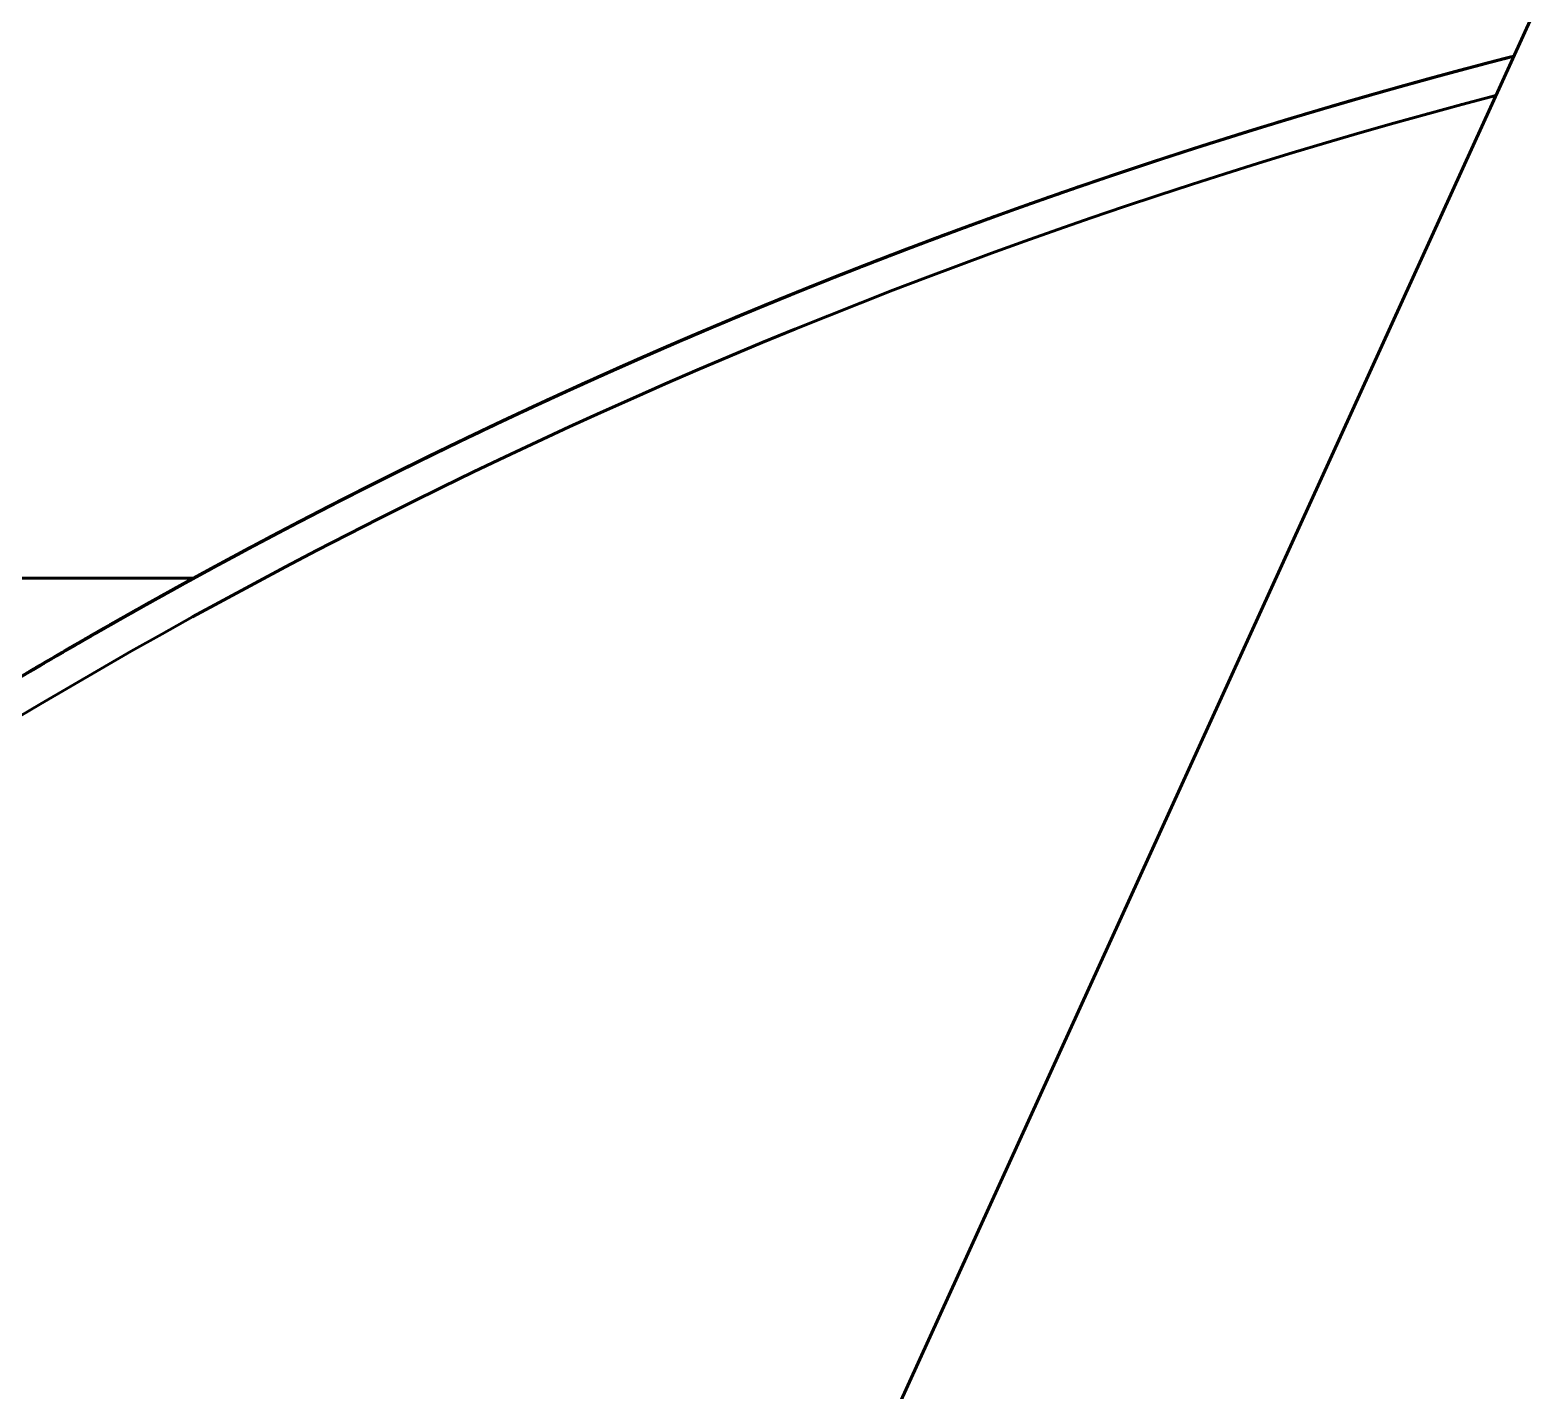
# Model space of a CAD drawing. Header units: millimetres. Extents: x 0 to 840, y 0 to 594.
# Drawn here: x 133.861 to 136.105, y 115.739 to 117.773 of the extents above; entities that cross this region are included whole.
import ezdxf

# ---------------------------------------------------------------- set-up
doc = ezdxf.new("R2010")
doc.units = ezdxf.units.MM
doc.linetypes.add('K5LT_BASIC', pattern=[0])
doc.layers.add('Системный слой', color=7, linetype='Continuous')

msp = doc.modelspace()

# ---------------------------------------------------------------- linework, layer by layer
at = {"layer": 'Системный слой', "color": 5, "linetype": 'K5LT_BASIC', "lineweight": 60, "true_color": 0x0000ff}
for p, q in [((136.95118, 119.64541), (129.69013, 103.72287)), ((136.07952, 117.73398), (136.03648, 117.72278)), ((136.07952, 117.73398), (136.05199, 117.72684)), ((136.07952, 117.73398), (136.06336, 117.7298)), ((136.07952, 117.73398), (136.06649, 117.73062)), ((136.07952, 117.73398), (136.06698, 117.73074)), ((136.07952, 117.73398), (136.0675, 117.73088)), ((136.07952, 117.73398), (136.06758, 117.7309)), ((136.07952, 117.73398), (136.06758, 117.7309)), ((136.01737, 117.71773), (135.97147, 117.70541)), ((136.02101, 117.7187), (136.01, 117.71577)), ((136.01375, 117.71677), (136.01, 117.71577)), ((135.91837, 117.69081), (135.89162, 117.68332)), ((135.54256, 117.57684), (135.51621, 117.56814)), ((135.18044, 117.44879), (135.15048, 117.43737)), ((135.17696, 117.44747), (135.15098, 117.43756)), ((135.18793, 117.45163), (135.16196, 117.44177)), ((134.77343, 117.28241), (134.74802, 117.27121)), ((134.40374, 117.10943), (134.39322, 117.10419)), ((134.42863, 117.12176), (134.40373, 117.10943)), ((134.13309, 116.96875), (134.11241, 116.95749)), ((130.96115, 116.95397), (134.10597, 116.95397)), ((134.11241, 116.95749), (134.08805, 116.94413))]:
    msp.add_line(p, q, dxfattribs=at)
msp.add_arc((138.21115, 109.45397), 8.5, 104.709862, 127.413442, dxfattribs=at)
for points, knots in [([(136.07952, 117.73398), (136.05516, 117.72771), (135.77275, 117.65368), (135.23964, 117.48432), (134.50201, 117.17139), (133.79685, 116.79088), (133.13035, 116.34613), (132.50835, 115.84102), (131.93628, 115.27997), (131.41916, 114.66792), (130.96152, 114.0102), (130.56736, 113.31258), (130.24014, 112.58117), (129.98272, 111.82238), (129.79736, 111.04285), (129.68568, 110.2494), (129.64865, 109.44899), (129.68661, 108.64862), (129.79921, 107.85531), (129.98548, 107.07599), (130.2387, 106.33242), (130.44963, 105.85892), (130.56179, 105.63431)], [0.9944152957, 0.9944152957, 0.9944152957, 0.9944152957, 0.9944302992, 0.9945894335, 0.9947485678, 0.9949077021, 0.9950668364, 0.9952259707, 0.995385105, 0.9955442393, 0.9957033736, 0.995862508, 0.9960216423, 0.9961807766, 0.9963399109, 0.9964990452, 0.9966581795, 0.9968173138, 0.9969764481, 0.9971355824, 0.9972947167, 0.997444463, 0.997444463, 0.997444463, 0.997444463]), ([(136.07952, 117.73398), (136.02446, 117.71981), (135.71183, 117.63599), (135.1505, 117.45077), (134.41639, 117.12965), (133.71552, 116.74133), (133.10302, 116.32269), (132.73482, 116.02324), (132.57871, 115.88655)], [0.98373438793, 0.98373438793, 0.98373438793, 0.98373438793, 0.98376830045, 0.98392743475, 0.98408656906, 0.98424570337, 0.98440483768, 0.98452859697, 0.98452859697, 0.98452859697, 0.98452859697]), ([(136.07952, 117.73398), (135.99376, 117.7119), (135.651, 117.61796), (135.06174, 117.41623), (134.33125, 117.08697), (133.63473, 116.69087), (133.0541, 116.28446), (132.71317, 116.00416), (132.58193, 115.88937)], [0.97305348015, 0.97305348015, 0.97305348015, 0.97305348015, 0.97310630172, 0.97326543603, 0.97342457034, 0.97358370465, 0.97374283896, 0.97384683931, 0.97384683931, 0.97384683931, 0.97384683931]), ([(136.07952, 117.73398), (136.07034, 117.73162), (135.8029, 117.66229), (135.47324, 117.55956), (135.1594, 117.44108), (135.09548, 117.41607)], [0.46036990184, 0.46036990184, 0.46036990184, 0.46036990184, 0.46037555697, 0.46053469128, 0.46057563272, 0.46057563272, 0.46057563272, 0.46057563272]), ([(136.07952, 117.73398), (135.96788, 117.70524), (135.63964, 117.61362), (135.31727, 117.50249), (135.1072, 117.42065)], [0.06517631064, 0.06517631064, 0.06517631064, 0.06517631064, 0.06524506684, 0.06537953844, 0.06537953844, 0.06537953844, 0.06537953844]), ([(136.07952, 117.73398), (135.97582, 117.70728), (135.65103, 117.61713), (135.33193, 117.50787), (135.11758, 117.42468)], [0.87692530929, 0.87692530929, 0.87692530929, 0.87692530929, 0.87698917887, 0.87712632365, 0.87712632365, 0.87712632365, 0.87712632365]), ([(136.07952, 117.73398), (135.93235, 117.69609), (135.71494, 117.6339), (135.50023, 117.56315), (135.43016, 117.53905)], [0.95169166445, 0.95169166445, 0.95169166445, 0.95169166445, 0.95178230426, 0.95182649645, 0.95182649645, 0.95182649645, 0.95182649645]), ([(136.07952, 117.73398), (135.991, 117.71119), (135.80219, 117.65934), (135.61526, 117.60104), (135.51621, 117.56814)], [0.3428799154, 0.3428799154, 0.3428799154, 0.3428799154, 0.34293443666, 0.34299668814, 0.34299668814, 0.34299668814, 0.34299668814]), ([(136.07952, 117.73398), (135.96306, 117.704), (135.77466, 117.65124), (135.58822, 117.59205), (135.51672, 117.56831)], [0.96237257233, 0.96237257233, 0.96237257233, 0.96237257233, 0.96244430299, 0.96248923879, 0.96248923879, 0.96248923879, 0.96248923879]), ([(136.07952, 117.73398), (135.98858, 117.71057), (135.80392, 117.65977), (135.62106, 117.6028), (135.5284, 117.57218)], [0.79147804625, 0.79147804625, 0.79147804625, 0.79147804625, 0.79153405474, 0.79159226722, 0.79159226722, 0.79159226722, 0.79159226722]), ([(136.07952, 117.73398), (135.94512, 117.69938), (135.77711, 117.65174), (135.61068, 117.59899), (135.57662, 117.58795)], [0.86624440144, 0.86624440144, 0.86624440144, 0.86624440144, 0.86632718014, 0.86634853415, 0.86634853415, 0.86634853415, 0.86634853415]), ([(136.07952, 117.73398), (136.01928, 117.71847), (135.9075, 117.68839), (135.79635, 117.65605), (135.74507, 117.6406)], [0.802158954034, 0.802158954034, 0.802158954034, 0.802158954034, 0.802196053469, 0.802227996786, 0.802227996786, 0.802227996786, 0.802227996786]), ([(136.07952, 117.73398), (136.04998, 117.72638), (135.96457, 117.7039), (135.8795, 117.6801), (135.82397, 117.66395)], [0.812839861819, 0.812839861819, 0.812839861819, 0.812839861819, 0.812858052196, 0.812892544611, 0.812892544611, 0.812892544611, 0.812892544611]), ([(136.07952, 117.73398), (136.06275, 117.72966), (135.97826, 117.70764), (135.89411, 117.68432), (135.8269, 117.6648)], [0.727392598775, 0.727392598775, 0.727392598775, 0.727392598775, 0.727402928071, 0.727444676937, 0.727444676937, 0.727444676937, 0.727444676937]), ([(136.07952, 117.73398), (136.0217, 117.7191), (135.94276, 117.69789), (135.86415, 117.67556), (135.84299, 117.66946)], [0.353560823186, 0.353560823186, 0.353560823186, 0.353560823186, 0.353596435392, 0.353609570637, 0.353609570637, 0.353609570637, 0.353609570637]), ([(136.07952, 117.73398), (136.06516, 117.73029), (135.98688, 117.70992), (135.90888, 117.68843), (135.8454, 117.67015)], [0.27879446793, 0.27879446793, 0.27879446793, 0.27879446793, 0.278803309994, 0.278842716947, 0.278842716947, 0.278842716947, 0.278842716947]), ([(136.07952, 117.73398), (136.06792, 117.731), (135.99116, 117.71106), (135.91468, 117.69006), (135.84997, 117.67147)], [0.90896803268, 0.90896803268, 0.90896803268, 0.90896803268, 0.908975175048, 0.90901533632, 0.90901533632, 0.90901533632, 0.90901533632]), ([(136.06649, 117.73062), (136.03855, 117.72338), (135.96984, 117.7052), (135.90136, 117.68617), (135.86078, 117.67457)], [0.182668971805, 0.182668971805, 0.182668971805, 0.182668971805, 0.182686187142, 0.182711363919, 0.182711363919, 0.182711363919, 0.182711363919]), ([(136.07952, 117.73398), (136.03722, 117.72309), (135.96557, 117.70406), (135.89417, 117.6841), (135.86489, 117.67574)], [0.898287124872, 0.898287124872, 0.898287124872, 0.898287124872, 0.898313176321, 0.898331342989, 0.898331342989, 0.898331342989, 0.898331342989]), ([(136.01, 117.71577), (135.84535, 117.6719), (135.42625, 117.54672), (134.80223, 117.30686), (134.35489, 117.08842), (134.15192, 116.97894)], [0.57787417746, 0.57787417746, 0.57787417746, 0.57787417746, 0.57797581159, 0.57813494589, 0.57827249934, 0.57827249934, 0.57827249934, 0.57827249934]), ([(136.01, 117.71577), (135.81987, 117.66512), (135.37607, 117.53032), (134.86321, 117.32772), (134.54258, 117.17742), (134.46414, 117.13917)], [0.7487687035, 0.7487687035, 0.7487687035, 0.7487687035, 0.74888605983, 0.74904519414, 0.74909724688, 0.74909724688, 0.74909724688, 0.74909724688]), ([(136.01, 117.71577), (135.96788, 117.70455), (135.66857, 117.62235), (135.16688, 117.45472), (134.72146, 117.26243), (134.52477, 117.16844)], [0.62059780895, 0.62059780895, 0.62059780895, 0.62059780895, 0.62062380649, 0.6207829408, 0.6209129679, 0.6209129679, 0.6209129679, 0.6209129679]), ([(136.02101, 117.7187), (135.97762, 117.7072), (135.67696, 117.62499), (135.3419, 117.51336), (135.05546, 117.4004), (135.01735, 117.38505)], [0.17199741199, 0.17199741199, 0.17199741199, 0.17199741199, 0.17202418842, 0.17218332272, 0.17220783307, 0.17220783307, 0.17220783307, 0.17220783307]), ([(136.01, 117.71577), (135.95239, 117.70042), (135.63786, 117.61309), (135.30713, 117.50051), (135.03828, 117.39348), (135.01735, 117.38505)], [0.07587150722, 0.07587150722, 0.07587150722, 0.07587150722, 0.07590706556, 0.07606619987, 0.07607966218, 0.07607966218, 0.07607966218, 0.07607966218]), ([(136.01, 117.71577), (135.89629, 117.68548), (135.56092, 117.58867), (135.23191, 117.47145), (135.01735, 117.38505)], [0.23608512538, 0.23608512538, 0.23608512538, 0.23608512538, 0.23615531509, 0.23629328032, 0.23629328032, 0.23629328032, 0.23629328032]), ([(136.01, 117.71577), (135.85292, 117.67392), (135.51826, 117.57446), (135.19028, 117.45469), (135.01735, 117.38505)], [0.31085148053, 0.31085148053, 0.31085148053, 0.31085148053, 0.31094844048, 0.31105963546, 0.31105963546, 0.31105963546, 0.31105963546]), ([(136.01, 117.71577), (135.88355, 117.68208), (135.54839, 117.5845), (135.21968, 117.46653), (135.01735, 117.38505)], [0.3215323884, 0.3215323884, 0.3215323884, 0.3215323884, 0.32161043921, 0.32174054334, 0.32174054334, 0.32174054334, 0.32174054334]), ([(136.01, 117.71577), (135.80955, 117.66237), (135.4756, 117.56025), (135.14864, 117.43792), (135.01735, 117.38505)], [0.38561783568, 0.38561783568, 0.38561783568, 0.38561783568, 0.38574156588, 0.38582599061, 0.38582599061, 0.38582599061, 0.38582599061]), ([(136.01, 117.71577), (135.83777, 117.66989), (135.50336, 117.5695), (135.17574, 117.44883), (135.01735, 117.38505)], [0.84489687439, 0.84489687439, 0.84489687439, 0.84489687439, 0.84500318269, 0.84510502932, 0.84510502932, 0.84510502932, 0.84510502932]), ([(136.01, 117.71577), (135.82504, 117.66649), (135.49084, 117.56532), (135.16351, 117.44391), (135.01735, 117.38505)], [0.93034413741, 0.93034413741, 0.93034413741, 0.93034413741, 0.93045830681, 0.93055229234, 0.93055229234, 0.93055229234, 0.93055229234]), ([(136.01, 117.71577), (135.98061, 117.70794), (135.69384, 117.6299), (135.36734, 117.52248), (135.0759, 117.40851), (135.03307, 117.39137)], [0.53515054594, 0.53515054594, 0.53515054594, 0.53515054594, 0.53516868237, 0.53532781668, 0.53535533167, 0.53535533167, 0.53535533167, 0.53535533167]), ([(136.01, 117.71577), (135.85567, 117.67465), (135.5339, 117.5792), (135.21827, 117.46496), (135.05489, 117.40007)], [0.94102504528, 0.94102504528, 0.94102504528, 0.94102504528, 0.94112030554, 0.94122516037, 0.94122516037, 0.94122516037, 0.94122516037]), ([(136.01, 117.71577), (135.99851, 117.71271), (135.72937, 117.64041), (135.41124, 117.53802), (135.11081, 117.42224), (135.05954, 117.40191)], [0.63127871684, 0.63127871684, 0.63127871684, 0.63127871684, 0.63128580522, 0.63144493953, 0.63147783812, 0.63147783812, 0.63147783812, 0.63147783812]), ([(136.01, 117.71577), (135.87598, 117.68006), (135.57031, 117.59061), (135.27005, 117.4842), (135.10264, 117.41887)], [0.58855508533, 0.58855508533, 0.58855508533, 0.58855508533, 0.58863781031, 0.58874499756, 0.58874499756, 0.58874499756, 0.58874499756]), ([(136.01, 117.71577), (135.78408, 117.65558), (135.48114, 117.56141), (135.18412, 117.45062), (135.10662, 117.42042)], [0.55651236171, 0.55651236171, 0.55651236171, 0.55651236171, 0.55665181413, 0.5567014241, 0.5567014241, 0.5567014241, 0.5567014241]), ([(136.01, 117.71577), (135.85808, 117.6753), (135.61606, 117.60361), (135.3775, 117.52131), (135.28812, 117.48879)], [0.49242691444, 0.49242691444, 0.49242691444, 0.49242691444, 0.49252068746, 0.49257741492, 0.49257741492, 0.49257741492, 0.49257741492]), ([(136.01, 117.71577), (135.89388, 117.68483), (135.70345, 117.62978), (135.51508, 117.56814), (135.44128, 117.54287)], [0.68468325622, 0.68468325622, 0.68468325622, 0.68468325622, 0.68475493316, 0.68480146243, 0.68480146243, 0.68480146243, 0.68480146243]), ([(136.01, 117.71577), (135.88871, 117.68346), (135.7199, 117.63448), (135.5527, 117.58032), (135.50506, 117.56443)], [0.50310782231, 0.50310782231, 0.50310782231, 0.50310782231, 0.50318268619, 0.50321264339, 0.50321264339, 0.50321264339, 0.50321264339]), ([(136.03286, 117.72183), (135.95243, 117.70064), (135.81758, 117.663), (135.6837, 117.62206), (135.62953, 117.6049)], [0.609912197795, 0.609912197795, 0.609912197795, 0.609912197795, 0.609961807766, 0.609995699665, 0.609995699665, 0.609995699665, 0.609995699665]), ([(135.99465, 117.71167), (135.92189, 117.69214), (135.81511, 117.66196), (135.70894, 117.62971), (135.67492, 117.61914)], [0.428344625063, 0.428344625063, 0.428344625063, 0.428344625063, 0.42838956079, 0.428410807034, 0.428410807034, 0.428410807034, 0.428410807034]), ([(136.01, 117.71577), (135.95514, 117.70116), (135.85324, 117.67292), (135.75187, 117.64279), (135.70504, 117.62843)], [0.706045071971, 0.706045071971, 0.706045071971, 0.706045071971, 0.706078930618, 0.706108144201, 0.706108144201, 0.706108144201, 0.706108144201]), ([(136.01, 117.71577), (135.96031, 117.70253), (135.87571, 117.67917), (135.79148, 117.65452), (135.75667, 117.64408)], [0.887620505883, 0.887620505883, 0.887620505883, 0.887620505883, 0.887651177594, 0.887672852281, 0.887672852281, 0.887672852281, 0.887672852281]), ([(136.01, 117.71577), (135.98819, 117.70996), (135.92566, 117.69304), (135.86332, 117.6754), (135.82279, 117.66361)], [0.268127849011, 0.268127849011, 0.268127849011, 0.268127849011, 0.268141311267, 0.268166488067, 0.268166488067, 0.268166488067, 0.268166488067]), ([(136.01, 117.71577), (135.98302, 117.70859), (135.92309, 117.6923), (135.86333, 117.67537), (135.83049, 117.66584)], [0.086552415098, 0.086552415098, 0.086552415098, 0.086552415098, 0.086569064291, 0.086589460704, 0.086589460704, 0.086589460704, 0.086589460704]), ([(136.01, 117.71577), (135.99335, 117.71134), (135.93597, 117.69586), (135.87876, 117.67979), (135.83822, 117.66808)], [0.449703282924, 0.449703282924, 0.449703282924, 0.449703282924, 0.449713558243, 0.449738727922, 0.449738727922, 0.449738727922, 0.449738727922]), ([(135.97317, 117.70587), (135.79279, 117.65695), (135.51811, 117.5727), (135.24812, 117.47475), (135.15447, 117.4389)], [0.11860272046, 0.11860272046, 0.11860272046, 0.11860272046, 0.11871419478, 0.11877400294, 0.11877400294, 0.11877400294, 0.11877400294]), ([(135.81869, 117.66241), (135.76414, 117.64652), (135.64156, 117.60946), (135.51983, 117.56965), (135.4524, 117.54667)], [0.054549180353, 0.054549180353, 0.054549180353, 0.054549180353, 0.05458306811, 0.054625562059, 0.054625562059, 0.054625562059, 0.054625562059]), ([(135.82279, 117.66361), (135.78226, 117.65182), (135.66076, 117.6155), (135.5401, 117.57647), (135.46, 117.54925)], [0.599274632242, 0.599274632242, 0.599274632242, 0.599274632242, 0.599299809039, 0.599350267465, 0.599350267465, 0.599350267465, 0.599350267465]), ([(135.81561, 117.66152), (135.78261, 117.65189), (135.66605, 117.6171), (135.55024, 117.57983), (135.46758, 117.55183)], [0.780851553392, 0.780851553392, 0.780851553392, 0.780851553392, 0.780872056015, 0.780924109303, 0.780924109303, 0.780924109303, 0.780924109303]), ([(135.80381, 117.65806), (135.74434, 117.64061), (135.64843, 117.61134), (135.55306, 117.58038), (135.51672, 117.56831)], [0.77017308883, 0.77017308883, 0.77017308883, 0.77017308883, 0.770210057288, 0.770232897, 0.770232897, 0.770232897, 0.770232897]), ([(135.6902, 117.62387), (135.48701, 117.56117), (135.26215, 117.48249), (135.04093, 117.39455), (135.01735, 117.38505)], [0.70611123157, 0.70611123157, 0.70611123157, 0.70611123157, 0.70623806493, 0.70625322693, 0.70625322693, 0.70625322693, 0.70625322693]), ([(135.71628, 117.63187), (135.62787, 117.6049), (135.46701, 117.55296), (135.30776, 117.49627), (135.23597, 117.46962)], [0.30023130777, 0.30023130777, 0.30023130777, 0.30023130777, 0.30028644176, 0.30033212117, 0.30033212117, 0.30033212117, 0.30033212117]), ([(135.67492, 117.61914), (135.6409, 117.60857), (135.54771, 117.57899), (135.45503, 117.5478), (135.39634, 117.52734)], [0.674071688193, 0.674071688193, 0.674071688193, 0.674071688193, 0.674092934437, 0.67413000913, 0.67413000913, 0.67413000913, 0.67413000913]), ([(135.64432, 117.60957), (135.48939, 117.56081), (135.30217, 117.49597), (135.11739, 117.42469), (135.08423, 117.41166)], [0.26820356247, 0.26820356247, 0.26820356247, 0.26820356247, 0.26830044558, 0.26832169152, 0.26832169152, 0.26832169152, 0.26832169152]), ([(135.60307, 117.59647), (135.56525, 117.58436), (135.46235, 117.55061), (135.36011, 117.51491), (135.29565, 117.49153)], [0.214807628144, 0.214807628144, 0.214807628144, 0.214807628144, 0.214831317632, 0.214872217153, 0.214872217153, 0.214872217153, 0.214872217153]), ([(135.62546, 117.60361), (135.5927, 117.59322), (135.50857, 117.56597), (135.42487, 117.53741), (135.37387, 117.51947)], [0.129355693341, 0.129355693341, 0.129355693341, 0.129355693341, 0.129376193508, 0.129408439424, 0.129408439424, 0.129408439424, 0.129408439424]), ([(135.5431, 117.57702), (135.48033, 117.5564), (135.34531, 117.51031), (135.21148, 117.46086), (135.14001, 117.43335)], [0.73818464933, 0.73818464933, 0.73818464933, 0.73818464933, 0.738224061108, 0.738269740524, 0.738269740524, 0.738269740524, 0.738269740524]), ([(135.4792, 117.55575), (135.42537, 117.5376), (135.27035, 117.4836), (135.11692, 117.42515), (135.01735, 117.38505)], [0.823645302887, 0.823645302887, 0.823645302887, 0.823645302887, 0.823679185232, 0.823743213578, 0.823743213578, 0.823743213578, 0.823743213578]), ([(135.46758, 117.55183), (135.40989, 117.53228), (135.28639, 117.48896), (135.16392, 117.44282), (135.09877, 117.41736)], [0.011898742919, 0.011898742919, 0.011898742919, 0.011898742919, 0.011935073202, 0.011976798764, 0.011976798764, 0.011976798764, 0.011976798764]), ([(135.51672, 117.56831), (135.44522, 117.54457), (135.30651, 117.49646), (135.16909, 117.4448), (135.10251, 117.41882)], [0.642062002456, 0.642062002456, 0.642062002456, 0.642062002456, 0.642106938256, 0.642149564705, 0.642149564705, 0.642149564705, 0.642149564705]), ([(135.45963, 117.54913), (135.42991, 117.53902), (135.28128, 117.48759), (135.1341, 117.43207), (135.01735, 117.38505)], [0.919777580975, 0.919777580975, 0.919777580975, 0.919777580975, 0.919796308084, 0.919871384468, 0.919871384468, 0.919871384468, 0.919871384468]), ([(135.43724, 117.54148), (135.34728, 117.51063), (135.21445, 117.46258), (135.08286, 117.41126), (135.04002, 117.39415)], [0.086671471142, 0.086671471142, 0.086671471142, 0.086671471142, 0.0867281986, 0.086755712479, 0.086755712479, 0.086755712479, 0.086755712479]), ([(135.43774, 117.54166), (135.35031, 117.51167), (135.21755, 117.46373), (135.08603, 117.41252), (135.04081, 117.39446)], [0.716844929664, 0.716844929664, 0.716844929664, 0.716844929664, 0.716900063654, 0.71692910872, 0.71692910872, 0.71692910872, 0.71692910872]), ([(135.45291, 117.54684), (135.39037, 117.52553), (135.26721, 117.48195), (135.14509, 117.43557), (135.085, 117.41196)], [0.727522650644, 0.727522650644, 0.727522650644, 0.727522650644, 0.727562062381, 0.727600565773, 0.727600565773, 0.727600565773, 0.727600565773]), ([(135.4524, 117.54667), (135.38497, 117.52368), (135.27435, 117.48442), (135.16457, 117.4429), (135.12156, 117.42623)], [0.545947324389, 0.545947324389, 0.545947324389, 0.545947324389, 0.545989815404, 0.54601733034, 0.54601733034, 0.54601733034, 0.54601733034]), ([(135.40391, 117.52997), (135.37262, 117.5191), (135.27809, 117.48562), (135.18417, 117.45049), (135.12156, 117.42623)], [0.193487561173, 0.193487561173, 0.193487561173, 0.193487561173, 0.193507320179, 0.193547370395, 0.193547370395, 0.193547370395, 0.193547370395]), ([(135.34382, 117.50883), (135.27791, 117.48537), (134.96205, 117.36855), (134.62655, 117.2214), (134.36201, 117.08859), (134.33598, 117.07535)], [0.35371384415, 0.35371384415, 0.35371384415, 0.35371384415, 0.3537555697, 0.35391470401, 0.35393212186, 0.35393212186, 0.35393212186, 0.35393212186]), ([(135.37247, 117.51898), (135.31675, 117.49937), (135.19784, 117.45612), (135.07992, 117.41025), (135.01735, 117.38505)], [0.001237840646, 0.001237840646, 0.001237840646, 0.001237840646, 0.001273074475, 0.00131330704, 0.00131330704, 0.00131330704, 0.00131330704]), ([(135.29214, 117.49025), (135.07485, 117.41133), (134.77269, 117.28749), (134.47832, 117.14666), (134.39322, 117.10419)], [0.65279018323, 0.65279018323, 0.65279018323, 0.65279018323, 0.65292807129, 0.65298479875, 0.65298479875, 0.65298479875, 0.65298479875]), ([(135.28812, 117.48879), (135.19373, 117.45445), (134.94328, 117.35831), (134.69757, 117.25046), (134.54599, 117.17855)], [0.24691653373, 0.24691653373, 0.24691653373, 0.24691653373, 0.24697644812, 0.24707651788, 0.24707651788, 0.24707651788, 0.24707651788]), ([(135.29917, 117.4928), (135.14143, 117.43566), (134.94114, 117.35637), (134.74406, 117.2696), (134.7007, 117.25007)], [0.2255523809, 0.2255523809, 0.2255523809, 0.2255523809, 0.22565245067, 0.2256808144, 0.2256808144, 0.2256808144, 0.2256808144]), ([(135.29565, 117.49153), (135.23119, 117.46815), (135.13822, 117.43315), (135.04588, 117.39654), (135.01735, 117.38505)], [0.887769413394, 0.887769413394, 0.887769413394, 0.887769413394, 0.887810311903, 0.887828660842, 0.887828660842, 0.887828660842, 0.887828660842]), ([(135.28411, 117.48733), (135.22085, 117.46428), (135.13176, 117.43062), (135.04324, 117.39548), (135.01735, 117.38505)], [0.257598291405, 0.257598291405, 0.257598291405, 0.257598291405, 0.257638446849, 0.257655096089, 0.257655096089, 0.257655096089, 0.257655096089]), ([(135.29214, 117.49025), (135.25866, 117.47809), (135.17716, 117.44791), (135.09612, 117.41649), (135.04847, 117.39751)], [0.898451064392, 0.898451064392, 0.898451064392, 0.898451064392, 0.89847231063, 0.898502903435, 0.898502903435, 0.898502903435, 0.898502903435]), ([(135.30263, 117.49406), (135.27535, 117.48419), (135.21003, 117.46018), (135.14501, 117.43538), (135.1072, 117.42065)], [0.182828017469, 0.182828017469, 0.182828017469, 0.182828017469, 0.182845321452, 0.182869525103, 0.182869525103, 0.182869525103, 0.182869525103]), ([(135.21825, 117.46303), (135.04597, 117.39865), (134.83944, 117.31378), (134.63649, 117.22094), (134.6009, 117.20436)], [0.30033588006, 0.30033588006, 0.30033588006, 0.30033588006, 0.30044557607, 0.30046899548, 0.30046899548, 0.30046899548, 0.30046899548]), ([(135.22495, 117.46553), (135.0604, 117.40419), (134.86953, 117.32627), (134.68169, 117.24154), (134.654, 117.22887)], [0.66348532608, 0.66348532608, 0.66348532608, 0.66348532608, 0.66359007002, 0.66360823376, 0.66360823376, 0.66360823376, 0.66360823376]), ([(135.21747, 117.46274), (135.1569, 117.4401), (135.06702, 117.40533), (134.97774, 117.36905), (134.94844, 117.35696)], [0.610082373298, 0.610082373298, 0.610082373298, 0.610082373298, 0.610120942075, 0.610139851233, 0.610139851233, 0.610139851233, 0.610139851233]), ([(135.21344, 117.46123), (135.15656, 117.43993), (135.09115, 117.41465), (135.02606, 117.38856), (135.01735, 117.38505)], [0.161485098972, 0.161485098972, 0.161485098972, 0.161485098972, 0.161521323998, 0.16152692519, 0.16152692519, 0.16152692519, 0.16152692519]), ([(135.20647, 117.45861), (135.11258, 117.42337), (134.9615, 117.36361), (134.81221, 117.29957), (134.75535, 117.27445)], [0.866426497873, 0.866426497873, 0.866426497873, 0.866426497873, 0.866486314449, 0.866523389228, 0.866523389228, 0.866523389228, 0.866523389228]), ([(135.01735, 117.38505), (135.00425, 117.37978), (134.74393, 117.2742), (134.24659, 117.04334), (133.71545, 116.73342), (133.42652, 116.54032), (133.36009, 116.49454)], [0.96259501597, 0.96259501597, 0.96259501597, 0.96259501597, 0.9626034373, 0.96276257161, 0.96292170592, 0.96296982868, 0.96296982868, 0.96296982868, 0.96296982868]), ([(135.01735, 117.38505), (134.84961, 117.31751), (134.4397, 117.13713), (133.99712, 116.89931), (133.72331, 116.73165), (133.67731, 116.70288)], [0.09744147793, 0.09744147793, 0.09744147793, 0.09744147793, 0.09754933164, 0.09770846595, 0.09774082862, 0.09774082862, 0.09774082862, 0.09774082862]), ([(135.01735, 117.38505), (134.83739, 117.31258), (134.41581, 117.12591), (133.97433, 116.88604), (133.71213, 116.72466), (133.67731, 116.70288)], [0.18288874095, 0.18288874095, 0.18288874095, 0.18288874095, 0.18300445576, 0.18316359007, 0.18318809164, 0.18318809164, 0.18318809164, 0.18318809164]), ([(135.01735, 117.38505), (134.86448, 117.32349), (134.4688, 117.1507), (134.02489, 116.91538), (133.7369, 116.74015), (133.67731, 116.70288)], [0.64216777967, 0.64216777967, 0.64216777967, 0.64216777967, 0.64226607257, 0.64242520687, 0.64246713035, 0.64246713035, 0.64246713035, 0.64246713035]), ([(135.01735, 117.38505), (134.78353, 117.2909), (134.38058, 117.10753), (133.99322, 116.89357), (133.82988, 116.7961)], [0.3431023591, 0.3431023591, 0.3431023591, 0.3431023591, 0.34325270528, 0.34336616085, 0.34336616085, 0.34336616085, 0.34336616085]), ([(135.01735, 117.38505), (134.81062, 117.30181), (134.43463, 117.13303), (134.07188, 116.93759), (133.90859, 116.8425)], [0.80238139783, 0.80238139783, 0.80238139783, 0.80238139783, 0.80251432209, 0.80262703322, 0.80262703322, 0.80262703322, 0.80262703322]), ([(135.01735, 117.38505), (134.97716, 117.36887), (134.69036, 117.25084), (134.35041, 117.08878), (134.0588, 116.92825), (134.0013, 116.89572)], [0.50331597725, 0.50331597725, 0.50331597725, 0.50331597725, 0.5033418205, 0.50350095481, 0.50354035814, 0.50354035814, 0.50354035814, 0.50354035814]), ([(135.01735, 117.38505), (134.76899, 117.28504), (134.44592, 117.13695), (134.133, 116.9692), (134.05672, 116.9268)], [0.87714775296, 0.87714775296, 0.87714775296, 0.87714775296, 0.87730744749, 0.87735950079, 0.87735950079, 0.87735950079, 0.87735950079]), ([(135.01735, 117.38505), (134.78122, 117.28996), (134.46984, 117.14811), (134.16779, 116.98798), (134.09132, 116.94593)], [0.79170048994, 0.79170048994, 0.79170048994, 0.79170048994, 0.79185232336, 0.79190437666, 0.79190437666, 0.79190437666, 0.79190437666]), ([(135.01735, 117.38505), (134.82285, 117.30673), (134.54546, 117.18299), (134.2752, 117.04472), (134.19235, 117.00061)], [0.71693413481, 0.71693413481, 0.71693413481, 0.71693413481, 0.71705919796, 0.71711518169, 0.71711518169, 0.71711518169, 0.71711518169]), ([(135.01735, 117.38505), (134.85953, 117.3215), (134.63831, 117.22465), (134.42147, 117.11855), (134.35787, 117.08644)], [0.46059234576, 0.46059234576, 0.46059234576, 0.46059234576, 0.46069382559, 0.46073632138, 0.46073632138, 0.46073632138, 0.46073632138]), ([(135.01735, 117.38505), (134.89125, 117.33427), (134.6852, 117.24553), (134.48283, 117.14877), (134.40373, 117.10943)], [0.02267512279, 0.02267512279, 0.02267512279, 0.02267512279, 0.02275620624, 0.02280889921, 0.02280889921, 0.02280889921, 0.02280889921]), ([(135.01735, 117.38505), (134.91834, 117.34518), (134.73613, 117.26781), (134.55673, 117.18417), (134.47471, 117.14432)], [0.4819541615, 0.4819541615, 0.4819541615, 0.4819541615, 0.48201782304, 0.48207221342, 0.48207221342, 0.48207221342, 0.48207221342]), ([(135.01735, 117.38505), (134.90843, 117.34119), (134.73487, 117.26711), (134.56389, 117.18734), (134.49971, 117.15641)], [0.11880329368, 0.11880329368, 0.11880329368, 0.11880329368, 0.11887332909, 0.1189158241, 0.1189158241, 0.1189158241, 0.1189158241]), ([(135.01735, 117.38505), (134.94544, 117.35609), (134.78486, 117.28888), (134.62641, 117.21679), (134.53924, 117.17534)], [0.94123320021, 0.94123320021, 0.94123320021, 0.94123320021, 0.94127943985, 0.94133701717, 0.94133701717, 0.94133701717, 0.94133701717]), ([(135.01735, 117.38505), (134.90612, 117.34026), (134.74963, 117.27339), (134.59524, 117.20189), (134.54986, 117.18038)], [0.56740142452, 0.56740142452, 0.56740142452, 0.56740142452, 0.56747294717, 0.56750290437, 0.56750290437, 0.56750290437, 0.56750290437]), ([(135.01735, 117.38505), (134.94048, 117.3541), (134.79097, 117.29135), (134.64331, 117.22438), (134.5716, 117.19064)], [0.7596577663, 0.7596577663, 0.7596577663, 0.7596577663, 0.759707192871, 0.759754465757, 0.759754465757, 0.759754465757, 0.759754465757]), ([(135.01735, 117.38505), (134.97484, 117.36794), (134.83491, 117.31028), (134.69655, 117.24891), (134.6009, 117.20436)], [0.951914108089, 0.951914108089, 0.951914108089, 0.951914108089, 0.951941438574, 0.952004376024, 0.952004376024, 0.952004376024, 0.952004376024]), ([(134.99591, 117.37639), (134.93848, 117.35308), (134.83859, 117.31127), (134.73951, 117.26757), (134.69729, 117.24853)], [0.674215100402, 0.674215100402, 0.674215100402, 0.674215100402, 0.674252068746, 0.674279688853, 0.674279688853, 0.674279688853, 0.674279688853]), ([(135.01735, 117.38505), (134.94775, 117.35703), (134.8468, 117.31482), (134.74669, 117.27069), (134.71531, 117.25664)], [0.49263506937, 0.49263506937, 0.49263506937, 0.49263506937, 0.49267982177, 0.492700326247, 0.492700326247, 0.492700326247, 0.492700326247]), ([(135.01735, 117.38505), (134.96989, 117.36594), (134.87733, 117.3277), (134.78546, 117.28784), (134.7407, 117.26796)], [0.770338674177, 0.770338674177, 0.770338674177, 0.770338674177, 0.770369191598, 0.770398405191, 0.770398405191, 0.770398405191, 0.770398405191]), ([(135.01735, 117.38505), (134.99929, 117.37778), (134.92006, 117.34556), (134.84132, 117.31216), (134.78081, 117.28565)], [0.781019582059, 0.781019582059, 0.781019582059, 0.781019582059, 0.781031190325, 0.781070596778, 0.781070596778, 0.781070596778, 0.781070596778]), ([(134.93412, 117.35103), (134.86092, 117.32065), (134.63407, 117.2228), (134.41161, 117.11517), (134.26279, 117.0377)], [0.93057016824, 0.93057016824, 0.93057016824, 0.93057016824, 0.93061744112, 0.93071751088, 0.93071751088, 0.93071751088, 0.93071751088]), ([(134.92623, 117.34775), (134.88956, 117.33249), (134.76184, 117.27829), (134.63546, 117.22099), (134.54599, 117.17855)], [0.044056514136, 0.044056514136, 0.044056514136, 0.044056514136, 0.044080203692, 0.044139268229, 0.044139268229, 0.044139268229, 0.044139268229]), ([(134.94844, 117.35696), (134.91914, 117.34486), (134.80466, 117.29685), (134.69124, 117.24635), (134.60741, 117.20739)], [0.588778035465, 0.588778035465, 0.588778035465, 0.588778035465, 0.588796944621, 0.58885207861, 0.58885207861, 0.58885207861, 0.58885207861]), ([(134.85338, 117.31704), (134.69302, 117.24856), (134.2912, 117.06224), (133.90481, 116.84517), (133.67731, 116.70288)], [0.43926582441, 0.43926582441, 0.43926582441, 0.43926582441, 0.43936982814, 0.43952988068, 0.43952988068, 0.43952988068, 0.43952988068]), ([(134.85338, 117.31704), (134.76836, 117.28073), (134.48696, 117.15513), (134.2126, 117.01443), (134.02454, 116.90882)], [0.55675581104, 0.55675581104, 0.55675581104, 0.55675581104, 0.55681094844, 0.55693959306, 0.55693959306, 0.55693959306, 0.55693959306]), ([(134.86073, 117.32017), (134.79257, 117.29114), (134.68013, 117.24152), (134.5688, 117.18948), (134.52477, 117.16844)], [0.204284261042, 0.204284261042, 0.204284261042, 0.204284261042, 0.204328453215, 0.204357560707, 0.204357560707, 0.204357560707, 0.204357560707]), ([(134.87155, 117.32477), (134.82892, 117.30669), (134.73808, 117.26727), (134.64793, 117.22627), (134.60014, 117.20401)], [0.21496283183, 0.21496283183, 0.21496283183, 0.21496283183, 0.214990451942, 0.215021897525, 0.215021897525, 0.215021897525, 0.215021897525]), ([(134.7989, 117.29355), (134.74207, 117.26881), (134.44204, 117.13433), (133.91294, 116.85949), (133.23952, 116.42528), (132.80187, 116.08117), (132.58379, 115.89104), (132.56687, 115.87617)], [0.91991847438, 0.91991847438, 0.91991847438, 0.91991847438, 0.91995544239, 0.9201145767, 0.92027371101, 0.92043284532, 0.92044628114, 0.92044628114, 0.92044628114, 0.92044628114]), ([(134.80233, 117.29504), (134.74663, 117.27083), (134.44765, 117.13705), (134.07065, 116.94163), (133.75924, 116.75413), (133.67731, 116.70288)], [0.47131960032, 0.47131960032, 0.47131960032, 0.47131960032, 0.47135582432, 0.47151495863, 0.47157260432, 0.47157260432, 0.47157260432, 0.47157260432]), ([(134.78029, 117.28542), (134.60607, 117.2091), (134.35932, 117.09104), (134.11862, 116.96134), (134.04599, 116.92082)], [0.06544988056, 0.06544988056, 0.06544988056, 0.06544988056, 0.06556333546, 0.06561294542, 0.06561294542, 0.06561294542, 0.06561294542]), ([(134.78764, 117.28864), (134.72709, 117.26218), (134.48364, 117.15242), (134.24547, 117.03132), (134.06966, 116.93398)], [0.10817191863, 0.10817191863, 0.10817191863, 0.10817191863, 0.10821133036, 0.10833119123, 0.10833119123, 0.10833119123, 0.10833119123]), ([(134.72261, 117.2599), (134.52977, 117.17372), (134.25905, 117.04049), (133.9959, 116.89321), (133.91781, 116.84786)], [0.77040234154, 0.77040234154, 0.77040234154, 0.77040234154, 0.77052832591, 0.77058218857, 0.77058218857, 0.77058218857, 0.77058218857]), ([(134.75535, 117.27445), (134.6985, 117.24933), (134.46274, 117.14206), (134.23197, 117.02413), (134.05989, 116.92856)], [0.37520162686, 0.37520162686, 0.37520162686, 0.37520162686, 0.37523870146, 0.37535611023, 0.37535611023, 0.37535611023, 0.37535611023]), ([(134.67902, 117.24027), (134.48431, 117.15194), (134.20188, 117.01083), (133.92784, 116.85438), (133.84044, 116.80239)], [0.67428367635, 0.67428367635, 0.67428367635, 0.67428367635, 0.67441120306, 0.67447186116, 0.67447186116, 0.67447186116, 0.67447186116]), ([(134.71532, 117.25664), (134.64299, 117.22423), (134.49924, 117.15741), (134.3574, 117.08662), (134.28698, 117.05024)], [0.364529430314, 0.364529430314, 0.364529430314, 0.364529430314, 0.364576702737, 0.364623975622, 0.364623975622, 0.364623975622, 0.364623975622]), ([(134.60354, 117.20559), (134.55913, 117.18492), (134.27399, 117.04923), (133.9651, 116.88065), (133.7076, 116.72183), (133.67731, 116.70288)], [0.0014029952, 0.0014029952, 0.0014029952, 0.0014029952, 0.00143220878, 0.00159134309, 0.00161265772, 0.00161265772, 0.00161265772, 0.00161265772]), ([(134.59289, 117.20062), (134.43007, 117.12457), (134.20844, 117.01242), (133.99201, 116.89077), (133.93265, 116.85646)], [0.22570439736, 0.22570439736, 0.22570439736, 0.22570439736, 0.22581158498, 0.22585247657, 0.22585247657, 0.22585247657, 0.22585247657]), ([(134.5716, 117.19064), (134.49988, 117.15691), (134.38461, 117.10071), (134.27063, 117.04193), (134.22729, 117.01911)], [0.706349926352, 0.706349926352, 0.706349926352, 0.706349926352, 0.706397199236, 0.706426412822, 0.706426412822, 0.706426412822, 0.706426412822]), ([(134.58901, 117.19881), (134.53755, 117.17474), (134.45688, 117.13603), (134.37684, 117.09606), (134.34771, 117.08131)], [0.086853445155, 0.086853445155, 0.086853445155, 0.086853445155, 0.086887332909, 0.086906808705, 0.086906808705, 0.086906808705, 0.086906808705]), ([(134.532, 117.17189), (134.37589, 117.09747), (134.17227, 116.99271), (133.9731, 116.87991), (133.92469, 116.85186)], [0.75976317672, 0.75976317672, 0.75976317672, 0.75976317672, 0.75986632718, 0.75989969895, 0.75989969895, 0.75989969895, 0.75989969895]), ([(134.51416, 117.16336), (134.49522, 117.15428), (134.23616, 117.02887), (133.95649, 116.87561), (133.70337, 116.71919), (133.67731, 116.70288)], [0.89861890973, 0.89861890973, 0.89861890973, 0.89861890973, 0.89863144494, 0.89879057925, 0.8988089194, 0.8988089194, 0.8988089194, 0.8988089194]), ([(134.49971, 117.15641), (134.43553, 117.12549), (134.29009, 117.05316), (134.14676, 116.9767), (134.067, 116.9325)], [0.610237586425, 0.610237586425, 0.610237586425, 0.610237586425, 0.610280076385, 0.610334467746, 0.610334467746, 0.610334467746, 0.610334467746]), ([(134.48529, 117.14945), (134.41636, 117.11607), (134.32175, 117.06869), (134.22805, 117.01957), (134.20225, 117.00587)], [0.247089903013, 0.247089903013, 0.247089903013, 0.247089903013, 0.247135582432, 0.247153005602, 0.247153005602, 0.247153005602, 0.247153005602]), ([(134.50464, 117.15879), (134.49112, 117.15229), (134.43838, 117.12674), (134.38591, 117.10066), (134.34702, 117.08096)], [0.450022880551, 0.450022880551, 0.450022880551, 0.450022880551, 0.450031826862, 0.450057830202, 0.450057830202, 0.450057830202, 0.450057830202]), ([(134.43919, 117.12696), (134.26017, 117.03895), (134.00371, 116.90154), (133.75471, 116.7513), (133.67731, 116.70288)], [0.28982373273, 0.28982373273, 0.28982373273, 0.28982373273, 0.28994271165, 0.28999717041, 0.28999717041, 0.28999717041, 0.28999717041]), ([(134.43919, 117.12696), (134.37877, 117.09726), (134.11933, 116.9659), (133.86676, 116.82137), (133.67731, 116.70288)], [0.51412279813, 0.51412279813, 0.51412279813, 0.51412279813, 0.51416295353, 0.51429623581, 0.51429623581, 0.51429623581, 0.51429623581]), ([(134.43199, 117.12342), (134.38582, 117.10067), (134.30916, 117.06203), (134.23309, 117.02224), (134.20273, 117.00612)], [0.428677128583, 0.428677128583, 0.428677128583, 0.428677128583, 0.428707829408, 0.428728332038, 0.428728332038, 0.428728332038, 0.428728332038]), ([(134.3894, 117.10228), (134.32917, 117.07219), (134.03205, 116.91931), (133.56206, 116.64151), (133.17209, 116.36446), (133.00453, 116.23582)], [0.41800567526, 0.41800567526, 0.41800567526, 0.41800567526, 0.41804583068, 0.41820496499, 0.41833096299, 0.41833096299, 0.41833096299, 0.41833096299]), ([(134.34367, 117.07926), (134.14573, 116.97886), (133.92164, 116.85402), (133.70356, 116.71932), (133.67443, 116.70108)], [0.45005857786, 0.45005857786, 0.45005857786, 0.45005857786, 0.45019096117, 0.45021146409, 0.45021146409, 0.45021146409, 0.45021146409]), ([(134.34358, 117.07922), (134.27528, 117.04457), (134.16059, 116.98445), (134.0473, 116.92174), (134.00126, 116.8957)], [0.588910399512, 0.588910399512, 0.588910399512, 0.588910399512, 0.588956078931, 0.588987629609, 0.588987629609, 0.588987629609, 0.588987629609]), ([(134.34367, 117.07926), (134.30361, 117.05894), (134.20275, 117.00678), (134.10294, 116.95262), (134.04301, 116.91916)], [0.599591288124, 0.599591288124, 0.599591288124, 0.599591288124, 0.599618077658, 0.599659017217, 0.599659017217, 0.599659017217, 0.599659017217]), ([(134.31169, 117.06295), (134.23767, 117.02502), (134.12567, 116.96554), (134.01502, 116.90359), (133.97712, 116.88198)], [0.492789346102, 0.492789346102, 0.492789346102, 0.492789346102, 0.492838956079, 0.492864980291, 0.492864980291, 0.492864980291, 0.492864980291]), ([(134.297, 117.05541), (134.08481, 116.94615), (133.64511, 116.69592), (133.1747, 116.36989), (132.91249, 116.16449), (132.86082, 116.12303)], [0.88798622089, 0.88798622089, 0.88798622089, 0.88798622089, 0.88812858052, 0.88828771483, 0.88832723285, 0.88832723285, 0.88832723285, 0.88832723285]), ([(134.29791, 117.05588), (134.23805, 117.02506), (134.02767, 116.91361), (133.82206, 116.79342), (133.67731, 116.70288)], [0.85594329463, 0.85594329463, 0.85594329463, 0.85594329463, 0.85598345003, 0.85608528788, 0.85608528788, 0.85608528788, 0.85608528788]), ([(134.2202, 117.01537), (134.04852, 116.92475), (133.86714, 116.82098), (133.68978, 116.71069), (133.67731, 116.70288)], [0.35395804634, 0.35395804634, 0.35395804634, 0.35395804634, 0.35407383832, 0.35408261767, 0.35408261767, 0.35408261767, 0.35408261767]), ([(134.20651, 117.00813), (134.06064, 116.9308), (133.88344, 116.83018), (133.71002, 116.72334), (133.67731, 116.70288)], [0.63166473189, 0.63166473189, 0.63166473189, 0.63166473189, 0.63176320815, 0.63178622248, 0.63178622248, 0.63178622248, 0.63178622248]), ([(134.2032, 117.00637), (134.13556, 116.97047), (134.01965, 116.90696), (133.90525, 116.84077), (133.85742, 116.81247)], [0.93073089601, 0.93073089601, 0.93073089601, 0.93073089601, 0.93077657543, 0.930809724246, 0.930809724246, 0.930809724246, 0.930809724246]), ([(134.13632, 116.9705), (134.08873, 116.9447), (133.98379, 116.88652), (133.88011, 116.82614), (133.82359, 116.79235)], [0.300572421379, 0.300572421379, 0.300572421379, 0.300572421379, 0.300604710376, 0.300643985069, 0.300643985069, 0.300643985069, 0.300643985069]), ([(134.16079, 116.98371), (134.12126, 116.96245), (134.01555, 116.90451), (133.91108, 116.84434), (133.84602, 116.80571)], [0.396695062945, 0.396695062945, 0.396695062945, 0.396695062945, 0.396721833227, 0.396766965316, 0.396766965316, 0.396766965316, 0.396766965316]), ([(134.15044, 116.97814), (134.1191, 116.96122), (134.02305, 116.90861), (133.92802, 116.85415), (133.86439, 116.81659)], [0.578272833955, 0.578272833955, 0.578272833955, 0.578272833955, 0.578294080204, 0.578338154585, 0.578338154585, 0.578338154585, 0.578338154585]), ([(134.1292, 116.96663), (134.09089, 116.94582), (134.01924, 116.90617), (133.94816, 116.8655), (133.91505, 116.84626)], [0.033551335966, 0.033551335966, 0.033551335966, 0.033551335966, 0.033577339275, 0.033600178985, 0.033600178985, 0.033600178985, 0.033600178985]), ([(134.15044, 116.97814), (134.0959, 116.9487), (134.01814, 116.90564), (133.94107, 116.86137), (133.91781, 116.84786)], [0.749167359979, 0.749167359979, 0.749167359979, 0.749167359979, 0.749204328453, 0.749220372816, 0.749220372816, 0.749220372816, 0.749220372816]), ([(134.15373, 116.97991), (134.11188, 116.95735), (134.03421, 116.91463), (133.95721, 116.87072), (133.92167, 116.85011)], [0.215121222518, 0.215121222518, 0.215121222518, 0.215121222518, 0.215149586251, 0.215174091007, 0.215174091007, 0.215174091007, 0.215174091007]), ([(134.1575, 116.98194), (134.11688, 116.96007), (134.04163, 116.91876), (133.967, 116.87632), (133.93262, 116.85644)], [0.845293937408, 0.845293937408, 0.845293937408, 0.845293937408, 0.845321451305, 0.84534514088, 0.84534514088, 0.84534514088, 0.84534514088]), ([(134.15553, 116.98088), (134.12467, 116.96425), (134.06031, 116.92907), (133.99641, 116.89305), (133.96318, 116.87403)], [0.129673553845, 0.129673553845, 0.129673553845, 0.129673553845, 0.129694462126, 0.129717302869, 0.129717302869, 0.129717302869, 0.129717302869]), ([(134.16079, 116.98371), (134.13287, 116.9687), (134.07376, 116.93647), (134.01503, 116.90356), (133.98407, 116.88594)], [0.311247799945, 0.311247799945, 0.311247799945, 0.311247799945, 0.311266709103, 0.311287955341, 0.311287955341, 0.311287955341, 0.311287955341]), ([(134.12601, 116.9649), (134.06343, 116.93086), (133.93892, 116.86111), (133.81619, 116.78827), (133.7552, 116.75102)], [0.653044713107, 0.653044713107, 0.653044713107, 0.653044713107, 0.653087205602, 0.653129832088, 0.653129832088, 0.653129832088, 0.653129832088]), ([(134.08805, 116.94413), (134.04982, 116.92309), (133.94322, 116.86334), (133.83791, 116.80131), (133.77076, 116.7605)], [0.567606053267, 0.567606053267, 0.567606053267, 0.567606053267, 0.567632081477, 0.567678945424, 0.567678945424, 0.567678945424, 0.567678945424]), ([(134.09129, 116.94591), (134.04261, 116.91914), (133.96548, 116.87575), (133.88904, 116.83116), (133.86068, 116.8144)], [0.204454451454, 0.204454451454, 0.204454451454, 0.204454451454, 0.204487587524, 0.204507235436, 0.204507235436, 0.204507235436, 0.204507235436]), ([(134.07775, 116.93845), (133.8743, 116.82609), (133.60314, 116.66157), (133.34174, 116.48237), (133.27278, 116.43358)], [0.95212107528, 0.95212107528, 0.95212107528, 0.95212107528, 0.95225970719, 0.95231009183, 0.95231009183, 0.95231009183, 0.95231009183]), ([(134.06086, 116.92909), (134.02709, 116.91035), (133.94396, 116.86346), (133.86164, 116.81518), (133.81291, 116.78595)], [0.386036798341, 0.386036798341, 0.386036798341, 0.386036798341, 0.386059834501, 0.386093722261, 0.386093722261, 0.386093722261, 0.386093722261]), ([(134.01895, 116.90567), (133.96943, 116.87782), (133.85151, 116.80992), (133.73523, 116.73922), (133.66809, 116.69711)], [0.823963566113, 0.823963566113, 0.823963566113, 0.823963566113, 0.823997453851, 0.824044725771, 0.824044725771, 0.824044725771, 0.824044725771]), ([(134.04088, 116.91797), (133.97246, 116.87974), (133.85047, 116.80937), (133.73025, 116.736), (133.67731, 116.70288)], [0.909405830114, 0.909405830114, 0.909405830114, 0.909405830114, 0.909452577976, 0.909489827284, 0.909489827284, 0.909489827284, 0.909489827284]), ([(134.03173, 116.91285), (133.9894, 116.88913), (133.87017, 116.82098), (133.7526, 116.74997), (133.67731, 116.70288)], [0.738513388645, 0.738513388645, 0.738513388645, 0.738513388645, 0.738542329726, 0.738595301248, 0.738595301248, 0.738595301248, 0.738595301248]), ([(134.01938, 116.90592), (133.94209, 116.86244), (133.82752, 116.79563), (133.71455, 116.72617), (133.67731, 116.70288)], [0.813282559286, 0.813282559286, 0.813282559286, 0.813282559286, 0.813335455124, 0.813361656389, 0.813361656389, 0.813361656389, 0.813361656389]), ([(134.00347, 116.89695), (133.95204, 116.86787), (133.84254, 116.80446), (133.73448, 116.73864), (133.67731, 116.70288)], [0.01221809983, 0.01221809983, 0.01221809983, 0.01221809983, 0.012253341821, 0.012293565602, 0.012293565602, 0.012293565602, 0.012293565602]), ([(133.9903, 116.88948), (133.93432, 116.85771), (133.82936, 116.79655), (133.72572, 116.73316), (133.67731, 116.70288)], [0.727841937483, 0.727841937483, 0.727841937483, 0.727841937483, 0.727880330999, 0.727914393372, 0.727914393372, 0.727914393372, 0.727914393372]), ([(133.98407, 116.88594), (133.95311, 116.86833), (133.84996, 116.80881), (133.74807, 116.74714), (133.67731, 116.70288)], [0.5569488365, 0.5569488365, 0.5569488365, 0.5569488365, 0.55697008275, 0.557019867337, 0.557019867337, 0.557019867337, 0.557019867337])]:
    msp.add_open_spline(points, degree=3, knots=knots, dxfattribs=at)
for points in [[(136.07952, 117.73398), (135.99996, 117.7135), (135.9207, 117.69187), (135.84177, 117.66911)], [(136.07952, 117.73398), (136.00376, 117.71448), (135.92827, 117.69393), (135.85308, 117.67236)], [(136.07952, 117.73398), (136.02049, 117.71879), (135.96163, 117.70296), (135.90294, 117.6865)], [(136.07952, 117.73398), (136.05632, 117.72801), (136.03314, 117.72194), (136.01, 117.71577)], [(136.07952, 117.73398), (136.05632, 117.72801), (136.03314, 117.72194), (136.01, 117.71577)], [(136.07952, 117.73398), (136.05632, 117.72801), (136.03314, 117.72194), (136.01, 117.71577)], [(136.07952, 117.73398), (136.05632, 117.72801), (136.03314, 117.72194), (136.01, 117.71577)], [(136.07952, 117.73398), (136.05632, 117.72801), (136.03314, 117.72194), (136.01, 117.71577)], [(136.07952, 117.73398), (136.05632, 117.72801), (136.03314, 117.72194), (136.01, 117.71577)], [(136.07952, 117.73398), (136.05632, 117.72801), (136.03314, 117.72194), (136.01, 117.71577)], [(136.07952, 117.73398), (136.05632, 117.72801), (136.03314, 117.72194), (136.01, 117.71577)], [(136.07952, 117.73398), (136.05632, 117.72801), (136.03314, 117.72194), (136.01, 117.71577)], [(136.07952, 117.73398), (136.05632, 117.72801), (136.03314, 117.72194), (136.01, 117.71577)], [(136.07952, 117.73398), (136.05632, 117.72801), (136.03314, 117.72194), (136.01, 117.71577)], [(136.07952, 117.73398), (136.05632, 117.72801), (136.03314, 117.72194), (136.01, 117.71577)], [(136.07952, 117.73398), (136.05632, 117.72801), (136.03314, 117.72194), (136.01, 117.71577)], [(136.07952, 117.73398), (136.05632, 117.72801), (136.03314, 117.72194), (136.01, 117.71577)], [(136.07952, 117.73398), (136.05632, 117.72801), (136.03314, 117.72194), (136.01, 117.71577)], [(136.07952, 117.73398), (136.05878, 117.72864), (136.03806, 117.72322), (136.01737, 117.71773)], [(136.01, 117.71577), (135.9283, 117.694), (135.84692, 117.67102), (135.7659, 117.64684)], [(136.01, 117.71577), (135.93586, 117.69602), (135.86199, 117.67527), (135.78842, 117.65353)], [(136.01, 117.71577), (135.95153, 117.70019), (135.89322, 117.684), (135.8351, 117.66718)], [(136.01, 117.71577), (135.95257, 117.70047), (135.89531, 117.68457), (135.83822, 117.66808)], [(136.01, 117.71577), (135.95376, 117.70079), (135.89767, 117.68523), (135.84175, 117.6691)], [(136.01, 117.71577), (135.95498, 117.70111), (135.90011, 117.68591), (135.8454, 117.67015)], [(136.01, 117.71577), (135.95755, 117.7018), (135.90524, 117.68733), (135.85308, 117.67236)], [(136.01, 117.71577), (135.95773, 117.70185), (135.90559, 117.68742), (135.85359, 117.67251)], [(136.00962, 117.71567), (135.96126, 117.70278), (135.91301, 117.68947), (135.86489, 117.67574)], [(136.01, 117.71577), (135.96272, 117.70318), (135.91554, 117.69017), (135.86849, 117.67677)], [(136.01, 117.71577), (135.96272, 117.70317), (135.91554, 117.69017), (135.86849, 117.67677)], [(136.01, 117.71577), (135.96908, 117.70487), (135.92825, 117.69367), (135.88751, 117.68216)], [(136.02511, 117.71978), (135.98052, 117.70799), (135.93602, 117.69583), (135.89162, 117.68332)], [(136.01, 117.71577), (135.99077, 117.71065), (135.97156, 117.70546), (135.95237, 117.7002)], [(135.95645, 117.70132), (135.91856, 117.69096), (135.88074, 117.68034), (135.84299, 117.66946)], [(135.96783, 117.70442), (135.9295, 117.694), (135.89125, 117.68331), (135.85308, 117.67236)], [(135.70382, 117.62806), (135.65247, 117.61231), (135.60126, 117.59607), (135.55021, 117.57935)], [(135.60307, 117.59647), (135.57424, 117.58724), (135.54545, 117.57785), (135.51672, 117.56831)], [(135.55021, 117.57935), (135.53142, 117.5732), (135.51266, 117.56698), (135.49391, 117.5607)], [(135.28812, 117.48879), (135.19729, 117.45574), (135.10701, 117.42116), (135.01735, 117.38505)], [(135.28411, 117.48733), (135.19463, 117.45472), (135.10569, 117.42063), (135.01735, 117.38505)], [(135.30263, 117.49406), (135.24068, 117.47165), (135.17899, 117.44852), (135.11758, 117.42468)], [(135.22014, 117.46373), (135.17719, 117.4477), (135.13438, 117.43131), (135.09169, 117.41459)], [(135.23597, 117.46962), (135.19756, 117.45537), (135.15926, 117.44084), (135.12107, 117.42604)], [(135.21747, 117.46274), (135.18775, 117.45163), (135.15809, 117.44035), (135.1285, 117.42891)], [(135.26362, 117.47984), (135.21872, 117.46335), (135.17396, 117.44648), (135.12935, 117.42924)], [(135.21344, 117.46123), (135.19375, 117.45386), (135.17409, 117.44641), (135.15446, 117.4389)], [(135.18044, 117.44879), (135.12586, 117.4281), (135.07149, 117.40685), (135.01735, 117.38505)], [(135.19893, 117.45578), (135.14576, 117.43576), (135.09279, 117.41522), (135.04002, 117.39415)], [(135.15447, 117.4389), (135.13235, 117.43043), (135.11026, 117.42187), (135.08821, 117.41322)], [(135.09916, 117.41751), (135.07577, 117.40837), (135.05242, 117.39912), (135.02911, 117.38978)], [(135.13702, 117.4322), (135.11458, 117.42355), (135.09218, 117.41481), (135.06982, 117.40598)], [(135.15048, 117.43737), (135.13452, 117.43125), (135.11857, 117.42508), (135.10264, 117.41887)], [(135.01735, 117.38505), (134.84235, 117.31458), (134.66968, 117.23831), (134.49973, 117.15642)], [(135.01735, 117.38505), (134.87671, 117.32842), (134.73757, 117.26804), (134.60014, 117.20401)], [(135.01735, 117.38505), (134.96856, 117.36541), (134.91996, 117.34531), (134.87155, 117.32477)], [(134.92623, 117.34775), (134.80192, 117.29602), (134.67883, 117.24135), (134.5571, 117.18381)], [(134.875, 117.32623), (134.80449, 117.29635), (134.73438, 117.26552), (134.66469, 117.23376)], [(134.89716, 117.33559), (134.83625, 117.30998), (134.77563, 117.28366), (134.71532, 117.25664)], [(134.8568, 117.3185), (134.83141, 117.30767), (134.80607, 117.29671), (134.78078, 117.28564)], [(134.85678, 117.31849), (134.83369, 117.30864), (134.81064, 117.29869), (134.78764, 117.28864)], [(134.84256, 117.31241), (134.82684, 117.30567), (134.81115, 117.29889), (134.79547, 117.29206)], [(134.8131, 117.29971), (134.78401, 117.28712), (134.755, 117.27436), (134.72605, 117.26144)], [(134.80576, 117.29653), (134.78158, 117.28603), (134.75745, 117.27542), (134.73337, 117.2647)], [(134.57498, 117.19223), (134.45538, 117.13603), (134.33708, 117.07706), (134.2202, 117.01537)], [(134.5571, 117.18381), (134.48191, 117.14826), (134.40723, 117.11162), (134.3331, 117.07389)], [(134.56048, 117.1854), (134.50202, 117.1578), (134.44387, 117.12953), (134.38605, 117.10061)], [(134.44071, 117.12771), (134.42283, 117.11892), (134.40498, 117.11007), (134.38715, 117.10116)], [(134.36838, 117.09174), (134.34483, 117.0799), (134.32134, 117.06794), (134.29791, 117.05588)], [(134.15044, 116.97814), (134.07456, 116.93719), (133.9993, 116.89508), (133.92469, 116.85186)], [(134.13632, 116.9705), (134.11425, 116.95853), (134.09224, 116.94647), (134.07027, 116.93432)], [(134.1575, 116.98194), (134.13415, 116.96937), (134.11087, 116.95669), (134.08764, 116.9439)], [(134.08764, 116.9439), (134.06308, 116.93038), (134.03858, 116.91674), (134.01415, 116.90297)], [(134.08103, 116.94026), (134.05437, 116.92555), (134.0278, 116.91071), (134.0013, 116.89572)], [(134.067, 116.9325), (134.04737, 116.92163), (134.02778, 116.91067), (134.00824, 116.89964)], [(133.95673, 116.87033), (133.9408, 116.86119), (133.92489, 116.852), (133.90902, 116.84276)], [(133.86439, 116.81659), (133.80155, 116.77949), (133.73918, 116.74158), (133.67731, 116.70288)]]:
    msp.add_open_spline(points, degree=3, dxfattribs=at)

doc.saveas('drawing.dxf')
